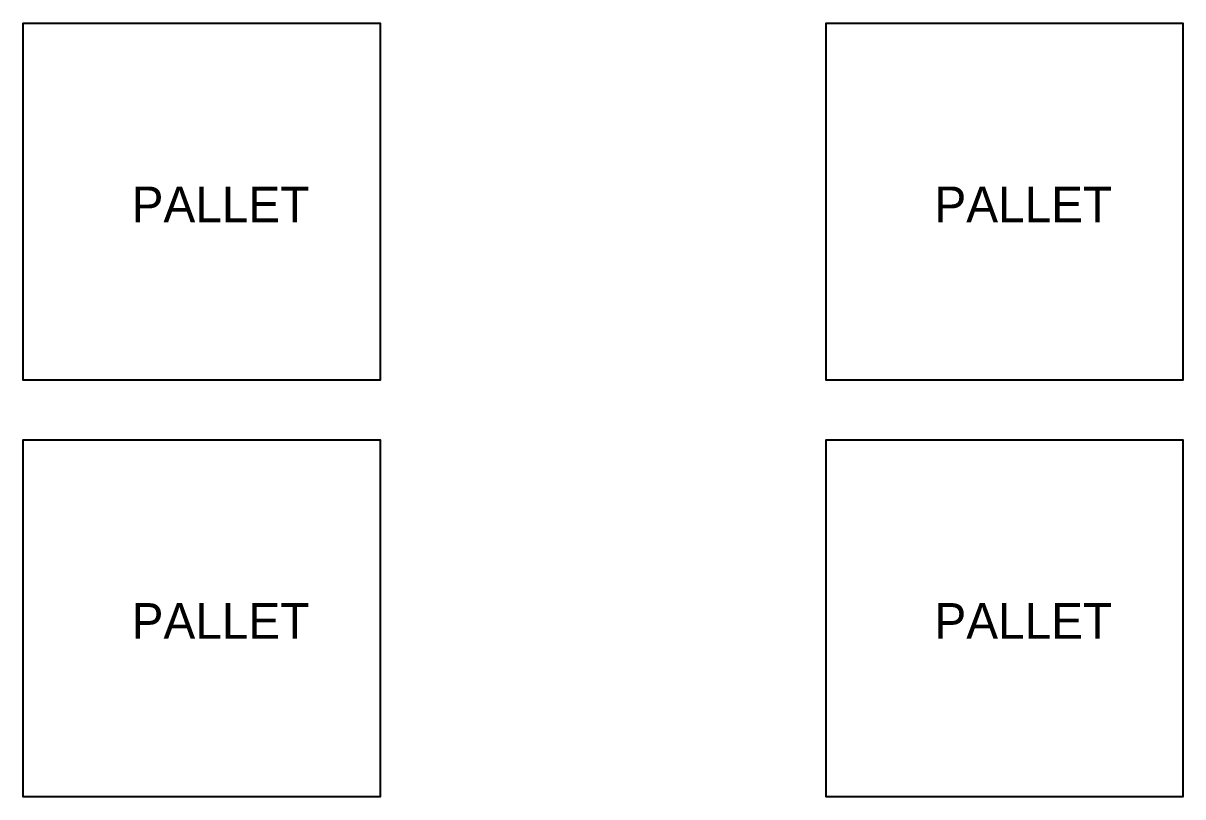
# Model space of a CAD drawing. Header units: centimetres. Extents: x 382474 to 805140, y 51501 to 135682.
# Drawn here: x 387645.6 to 388035.6, y 65055 to 65315 of the extents above; entities that cross this region are included whole.
import ezdxf

# ---------------------------------------------------------------- set-up
doc = ezdxf.new("R2010")
doc.units = ezdxf.units.CM
doc.layers.add('SPN-FURNITURE', color=7, linetype='Continuous')
doc.styles.add('ARIAL', font='arial.ttf')

msp = doc.modelspace()

# ---------------------------------------------------------------- linework, layer by layer
at = {"color": 30, "true_color": 0xf26722}
for points in [[(387645.57, 65314.99), (387645.57, 65314.99), (387765.57, 65314.99), (387765.57, 65194.99), (387645.57, 65194.99), (387645.57, 65314.99)], [(387645.57, 65314.99), (387645.57, 65314.99), (387765.57, 65314.99), (387765.57, 65194.99), (387645.57, 65194.99), (387645.57, 65314.99)], [(387915.57, 65314.99), (387915.57, 65314.99), (388035.57, 65314.99), (388035.57, 65194.99), (387915.57, 65194.99), (387915.57, 65314.99)], [(387915.57, 65314.99), (387915.57, 65314.99), (388035.57, 65314.99), (388035.57, 65194.99), (387915.57, 65194.99), (387915.57, 65314.99)], [(387645.57, 65174.99), (387645.57, 65174.99), (387765.57, 65174.99), (387765.57, 65054.99), (387645.57, 65054.99), (387645.57, 65174.99)], [(387645.57, 65174.99), (387645.57, 65174.99), (387765.57, 65174.99), (387765.57, 65054.99), (387645.57, 65054.99), (387645.57, 65174.99)], [(387915.57, 65174.99), (387915.57, 65174.99), (388035.57, 65174.99), (388035.57, 65054.99), (387915.57, 65054.99), (387915.57, 65174.99)], [(387915.57, 65174.99), (387915.57, 65174.99), (388035.57, 65174.99), (388035.57, 65054.99), (387915.57, 65054.99), (387915.57, 65174.99)]]:
    msp.add_lwpolyline(points, dxfattribs=at)

# ---------------------------------------------------------------- texts
at = {"layer": 'SPN-FURNITURE', "color": 1, "char_height": 12, "attachment_point": 1, "style": 'ARIAL'}
for insert in [(387682.04, 65260.09), (387682.04, 65260.09), (387952.04, 65260.09), (387952.04, 65260.09), (387682.04, 65120.09), (387682.04, 65120.09), (387952.04, 65120.09), (387952.04, 65120.09)]:
    msp.add_mtext('{\\fCentury Gothic|b0|i0|c0|p34;PALLET}', dxfattribs=dict(at, insert=insert))

doc.saveas('drawing.dxf')
